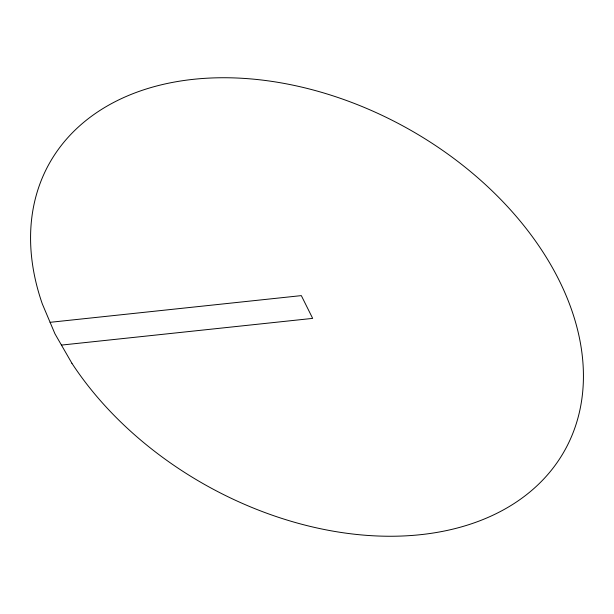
<?xml version="1.0" encoding="UTF-8"?>
<svg xmlns="http://www.w3.org/2000/svg" width="614" height="614" viewBox="0 0 614 614"><rect width="100%" height="100%" fill="white"/><g stroke="black" fill="none" stroke-linecap="round" stroke-linejoin="round"><path stroke-width="0.92" d="M50.095 322.319L301.328 295.618L312.672 318.382L61.446 345.091M71.915 363.281L54.945 333.793L42.289 303.846A294.943 204.884 29 0 1 346.71 100.573A294.943 204.884 29 0 1 538.148 484.63A294.943 204.884 29 0 1 71.915 363.281"/></g></svg>
